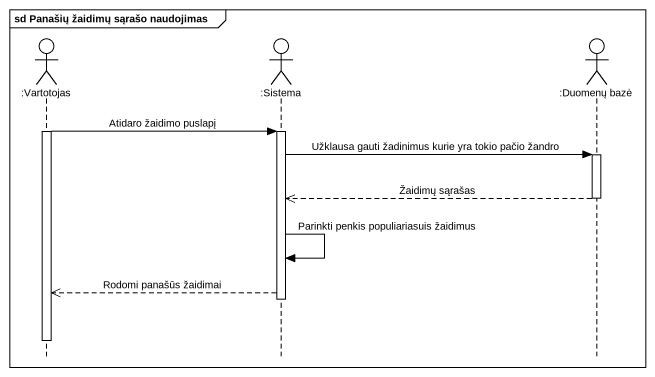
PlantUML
@startuml
mainframe sd Panašių žaidimų sąrašo naudojimas
hide footbox
actor ":Vartotojas" as Vartotojas
actor ":Sistema" as Sistema
actor ":Duomenų bazė" as Duomenų_bazė

activate Vartotojas
Vartotojas -> Sistema : Atidaro žaidimo puslapį
activate Sistema
Sistema -> Duomenų_bazė : Užklausa gauti žadinimus kurie yra tokio pačio žandro
activate Duomenų_bazė
Duomenų_bazė -->> Sistema : Žaidimų sąrašas
deactivate Duomenų_bazė
Sistema -> Sistema : Parinkti penkis populiariasuis žaidimus
Sistema -->> Vartotojas : Rodomi panašūs žaidimai
deactivate Sistema
deactivate Vartotojas
@enduml
